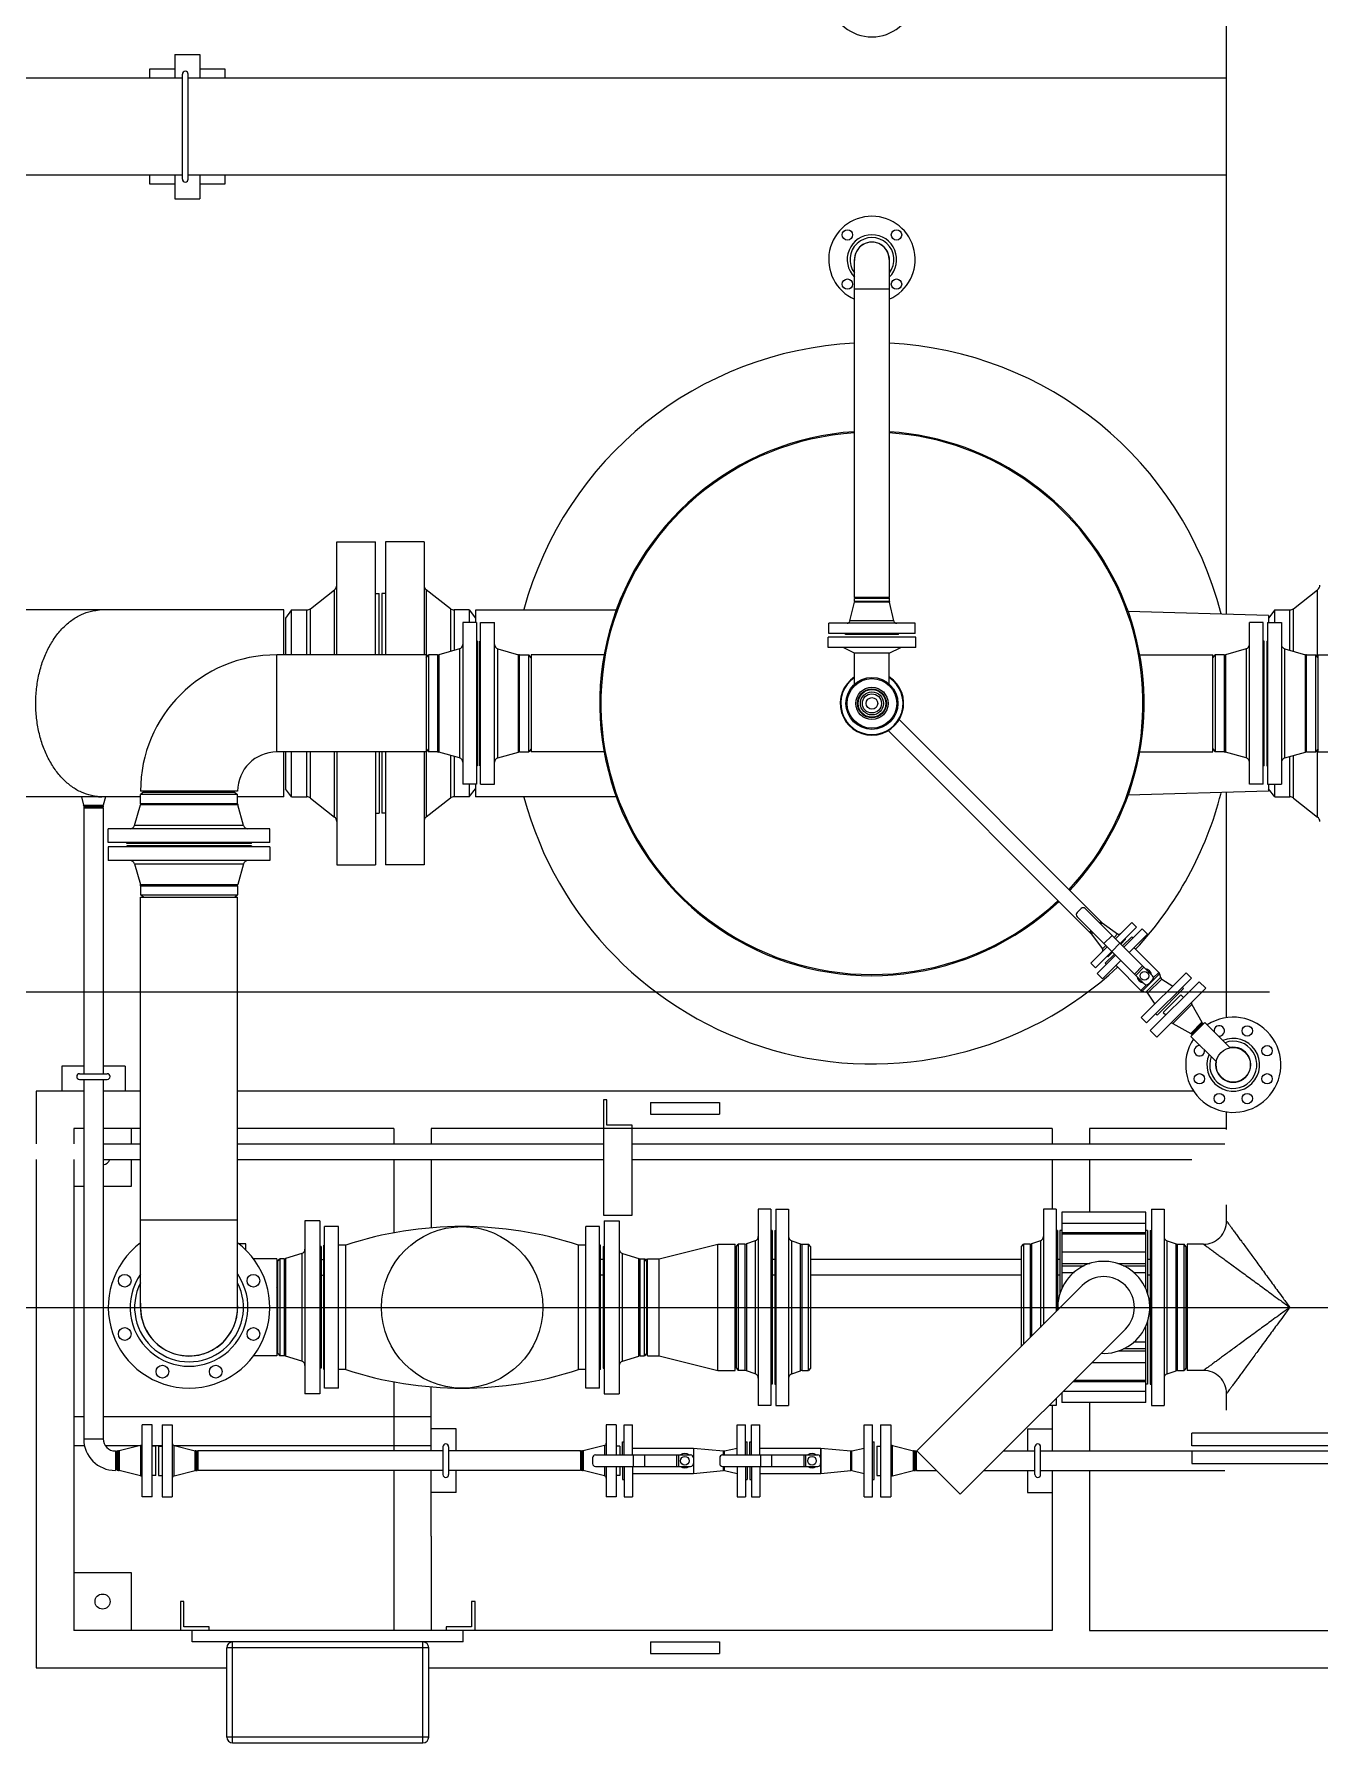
# Model space of a CAD drawing. Header units: millimetres. Extents: x 18255 to 228708, y -2217 to 146640.
# Drawn here: x 75260 to 77490, y 88906 to 91869 of the extents above; entities that cross this region are included whole.
import ezdxf

# ---------------------------------------------------------------- set-up
doc = ezdxf.new("R2010")
doc.units = ezdxf.units.MM
doc.layers.add('设备', color=8, linetype='Continuous')

msp = doc.modelspace()

# ---------------------------------------------------------------- linework, layer by layer
at = {"layer": '设备'}
for p, q in [((77327.9, 90862.8), (77327.9, 92045.8)), ((75504.4, 91833.2), (75504.4, 91792.4)), ((75504.4, 91833.2), (75547.4, 91833.2)), ((75547.4, 91833.2), (75547.4, 91792.4)), ((75460.9, 91792.4), (75460.9, 91808.2)), ((75460.9, 91808.2), (75504.4, 91808.2)), ((75517.4, 91617.2), (75517.4, 91799.2)), ((75527.4, 91617.2), (75527.4, 91799.2)), ((75547.4, 91808.2), (75590.9, 91808.2)), ((75590.9, 91808.2), (75590.9, 91792.4)), ((75517.4, 91792.4), (75071.9, 91792.4)), ((77327.9, 91792.4), (75527.4, 91792.4)), ((75517.4, 91624.1), (75071.9, 91624.1)), ((75460.9, 91608.2), (75460.9, 91624.1)), ((75504.4, 91624.1), (75504.4, 91583.2)), ((77327.9, 91624.1), (75527.4, 91624.1)), ((75547.4, 91624.1), (75547.4, 91583.2)), ((75590.9, 91624.1), (75590.9, 91608.2)), ((75504.4, 91608.2), (75460.9, 91608.2)), ((75590.9, 91608.2), (75547.4, 91608.2)), ((75504.4, 91583.2), (75547.4, 91583.2)), ((76682.8, 90891.8), (76682.8, 91477.8)), ((76743.1, 90891.8), (76743.1, 91477.8)), ((76682.8, 91426.8), (76743.1, 91426.8)), ((75785, 90792.5), (75785, 90988.3)), ((75785, 90988.3), (75852, 90988.3)), ((75852, 90792.5), (75852, 90988.3)), ((75869.3, 90988.3), (75869.3, 90792.5)), ((75936.3, 90988.3), (75869.3, 90988.3)), ((75936.3, 90988.3), (75936.3, 90792.5)), ((75739.2, 90872.4), (75781.2, 90905.3)), ((75781.2, 90792.5), (75781.2, 90905.3)), ((75852, 90898.8), (75858.4, 90898.8)), ((75858.4, 90792.5), (75858.4, 90898.8)), ((75862.9, 90898.8), (75862.9, 90792.5)), ((75869.3, 90898.8), (75862.9, 90898.8)), ((75982.1, 90872.4), (75940.1, 90905.3)), ((75940.1, 90905.3), (75940.1, 90787.6)), ((76674.8, 90851.2), (76682.6, 90883.8)), ((76682.8, 90884.9), (76682.6, 90883.8)), ((76743.2, 90883.8), (76682.6, 90883.8)), ((76743.1, 90891.8), (76682.8, 90891.8)), ((76684.9, 90891.8), (76682.8, 90890.2)), ((76682.8, 90884.9), (76682.8, 90890.2)), ((76743.1, 90890.2), (76682.8, 90890.2)), ((76743.1, 90884.9), (76682.8, 90884.9)), ((76740.9, 90891.8), (76743.1, 90890.2)), ((76743.1, 90884.9), (76743.1, 90890.2)), ((76743.1, 90884.9), (76743.2, 90883.8)), ((76751, 90851.2), (76743.2, 90883.8)), ((77443.7, 90872.4), (77485.7, 90905.3)), ((77485.7, 90788.3), (77485.7, 90905.3)), ((75693, 90870.3), (74788.9, 90870.3)), ((75693, 90792.5), (75693, 90870.3)), ((75706.8, 90870.3), (75696, 90856.3)), ((75696, 90856.3), (75696, 90792.5)), ((75706.8, 90792.5), (75706.8, 90870.3)), ((75706.8, 90870.3), (75733.1, 90870.3)), ((75733.1, 90792.5), (75733.1, 90870.3)), ((75739.2, 90792.5), (75739.2, 90872.4)), ((75982.1, 90872.4), (75982.1, 90798.4)), ((75988.3, 90870.3), (75988.3, 90800.1)), ((76014.6, 90870.3), (75988.3, 90870.3)), ((76014.6, 90870.3), (76025.3, 90856.3)), ((76014.6, 90870.3), (76014.6, 90848.3)), ((76025.3, 90870.2), (76025.3, 90848.3)), ((76269.5, 90870.2), (76025.3, 90870.2)), ((76751, 90851.2), (76674.8, 90851.2)), ((77400.5, 90860.7), (77157.2, 90867.6)), ((77411.3, 90870.3), (77400.5, 90856.3)), ((77400.5, 90860.7), (77400.5, 90848.3)), ((77411.3, 90848.3), (77411.3, 90870.3)), ((77411.3, 90870.3), (77437.6, 90870.3)), ((77437.6, 90800.3), (77437.6, 90870.3)), ((77443.7, 90798.5), (77443.7, 90872.4)), ((76003.4, 90848.3), (76003.4, 90568.3)), ((76027.3, 90848.3), (76003.4, 90848.3)), ((76027.3, 90848.3), (76027.3, 90568.3)), ((76034.5, 90568.3), (76034.5, 90848.3)), ((76034.5, 90848.3), (76058.4, 90848.3)), ((76058.4, 90568.3), (76058.4, 90848.3)), ((76636.9, 90805.3), (76636.9, 90823.3)), ((76788.9, 90823.3), (76636.9, 90823.3)), ((76637.9, 90829.4), (76637.9, 90847.3)), ((76787.9, 90847.3), (76637.9, 90847.3)), ((76787.9, 90829.4), (76637.9, 90829.4)), ((76666.9, 90827.8), (76666.9, 90829.4)), ((76758.9, 90827.8), (76666.9, 90827.8)), ((76758.9, 90827.8), (76758.9, 90829.4)), ((76787.9, 90829.4), (76787.9, 90847.3)), ((76788.9, 90805.3), (76788.9, 90823.3)), ((77367.4, 90568.3), (77367.4, 90848.3)), ((77391.3, 90848.3), (77367.4, 90848.3)), ((77391.3, 90568.3), (77391.3, 90848.3)), ((77399, 90848.3), (77399, 90568.3)), ((77399, 90848.3), (77422.9, 90848.3)), ((77422.9, 90848.3), (77422.9, 90568.3)), ((75680.9, 90624.2), (75680.9, 90792.5)), ((75939.9, 90792.5), (75680.9, 90792.5)), ((75939.9, 90792.5), (75939.9, 90624.2)), ((75939.9, 90787.3), (75943.9, 90792.5)), ((75943.9, 90792.5), (75943.9, 90624.2)), ((75959.8, 90792.5), (75943.9, 90792.5)), ((75959.8, 90792.5), (75962, 90792.8)), ((75959.8, 90792.5), (75959.8, 90624.2)), ((75997.6, 90802.7), (75962, 90792.8)), ((75962, 90792.8), (75962, 90623.9)), ((75997.6, 90802.7), (75997.6, 90614)), ((76028.9, 90816.3), (76027.3, 90816.3)), ((76028.9, 90816.3), (76028.9, 90600.3)), ((76032.9, 90600.3), (76032.9, 90816.3)), ((76032.9, 90816.3), (76034.5, 90816.3)), ((76064.3, 90802.7), (76099.9, 90792.8)), ((76064.3, 90614), (76064.3, 90802.7)), ((76102, 90792.5), (76099.9, 90792.8)), ((76099.9, 90623.9), (76099.9, 90792.8)), ((76102, 90624.2), (76102, 90792.5)), ((76102, 90792.5), (76118, 90792.5)), ((76121.9, 90787.3), (76118, 90792.5)), ((76118, 90624.2), (76118, 90792.5)), ((76121.9, 90792.5), (76121.9, 90624.2)), ((76249.4, 90792.5), (76121.9, 90792.5)), ((76788.9, 90805.3), (76636.9, 90805.3)), ((76682.9, 90795.3), (76662.9, 90805.3)), ((76682.9, 90741.9), (76682.9, 90795.3)), ((76742.9, 90795.3), (76682.9, 90795.3)), ((76742.9, 90795.3), (76762.9, 90805.3)), ((76742.9, 90741.9), (76742.9, 90795.3)), ((77176.4, 90792.5), (77303.9, 90792.5)), ((77303.9, 90624.2), (77303.9, 90792.5)), ((77303.9, 90787.3), (77307.9, 90792.5)), ((77307.9, 90792.5), (77307.9, 90624.2)), ((77323.8, 90792.5), (77307.9, 90792.5)), ((77323.8, 90792.5), (77326, 90792.8)), ((77323.8, 90792.5), (77323.8, 90624.2)), ((77361.6, 90802.7), (77326, 90792.8)), ((77326, 90792.8), (77326, 90623.9)), ((77361.6, 90802.7), (77361.6, 90614)), ((77392.9, 90816.3), (77391.3, 90816.3)), ((77392.9, 90600.3), (77392.9, 90816.3)), ((77397.4, 90816.3), (77397.4, 90600.3)), ((77397.4, 90816.3), (77399, 90816.3)), ((77428.8, 90802.7), (77464.4, 90792.8)), ((77428.8, 90614), (77428.8, 90802.7)), ((77464.4, 90623.9), (77464.4, 90792.8)), ((77466.5, 90792.5), (77464.4, 90792.8)), ((77466.5, 90624.2), (77466.5, 90792.5)), ((77466.5, 90792.5), (77482.5, 90792.5)), ((77486.4, 90787.3), (77482.5, 90792.5)), ((77482.5, 90624.2), (77482.5, 90792.5)), ((77486.4, 90624.2), (77486.4, 90792.5)), ((77486.4, 90792.5), (77945.4, 90792.5)), ((76760.1, 90680.2), (77109.9, 90330.4)), ((76741.1, 90661.1), (77090.9, 90311.3)), ((75939.9, 90624.2), (75680.9, 90624.2)), ((75693, 90546.4), (75693, 90624.2)), ((75696, 90624.2), (75696, 90560.4)), ((75706.8, 90546.4), (75706.8, 90624.2)), ((75733.1, 90546.4), (75733.1, 90624.2)), ((75739.2, 90544.3), (75739.2, 90624.2)), ((75781.2, 90511.3), (75781.2, 90624.2)), ((75785, 90624.2), (75785, 90428.3)), ((75852, 90624.2), (75852, 90428.3)), ((75858.4, 90624.2), (75858.4, 90517.8)), ((75862.9, 90624.2), (75862.9, 90517.8)), ((75869.3, 90624.2), (75869.3, 90428.3)), ((75936.3, 90624.2), (75936.3, 90428.3)), ((75939.9, 90629.3), (75943.9, 90624.2)), ((75940.1, 90629), (75940.1, 90624.5)), ((75940.1, 90624.5), (75940.1, 90624.2)), ((75940.1, 90624.2), (75940.1, 90511.3)), ((75959.8, 90624.2), (75943.9, 90624.2)), ((75959.8, 90624.2), (75962, 90623.9)), ((75997.6, 90614), (75962, 90623.9)), ((75982.1, 90618.3), (75982.1, 90544.3)), ((75988.3, 90616.6), (75988.3, 90546.4)), ((76064.3, 90614), (76099.9, 90623.9)), ((76102, 90624.2), (76099.9, 90623.9)), ((76102, 90624.2), (76118, 90624.2)), ((76121.9, 90629.3), (76118, 90624.2)), ((76249.4, 90624.2), (76121.9, 90624.2)), ((77176.4, 90624.2), (77303.9, 90624.2)), ((77303.9, 90629.3), (77307.9, 90624.2)), ((77323.8, 90624.2), (77307.9, 90624.2)), ((77323.8, 90624.2), (77326, 90623.9)), ((77361.6, 90614), (77326, 90623.9)), ((77428.8, 90614), (77464.4, 90623.9)), ((77437.6, 90546.4), (77437.6, 90616.4)), ((77443.7, 90544.3), (77443.7, 90618.1)), ((77466.5, 90624.2), (77464.4, 90623.9)), ((77466.5, 90624.2), (77482.5, 90624.2)), ((77486.4, 90629.3), (77482.5, 90624.2)), ((77485.7, 90511.3), (77485.7, 90628.4)), ((77486.4, 90624.2), (77945.4, 90624.2)), ((76028.9, 90600.3), (76027.3, 90600.3)), ((76032.9, 90600.3), (76034.5, 90600.3)), ((77392.9, 90600.3), (77391.3, 90600.3)), ((77397.4, 90600.3), (77399, 90600.3)), ((75613.1, 90556.3), (75444.8, 90556.3)), ((75449.9, 90554.3), (75444.8, 90550.4)), ((75449.9, 90554.3), (75607.9, 90554.3)), ((75607.9, 90554.3), (75613.1, 90550.4)), ((75706.8, 90546.4), (75696, 90560.4)), ((76027.3, 90568.3), (76003.4, 90568.3)), ((76014.6, 90568.3), (76014.6, 90546.4)), ((76014.6, 90546.4), (76025.3, 90560.4)), ((76025.3, 90568.3), (76025.3, 90546.4)), ((76034.5, 90568.3), (76058.4, 90568.3)), ((77400.5, 90555.9), (77157.2, 90549)), ((77327.9, 90163.5), (77327.9, 90553.9)), ((77391.3, 90568.3), (77367.4, 90568.3)), ((77399, 90568.3), (77422.9, 90568.3)), ((77400.5, 90568.3), (77400.5, 90555.9)), ((77411.3, 90546.4), (77400.5, 90560.4)), ((77411.3, 90546.4), (77411.3, 90568.3)), ((75444.8, 90546.4), (74403.6, 90546.4)), ((75342.4, 90546.4), (75346.1, 90531.7)), ((75346.3, 90530.7), (75346.1, 90531.7)), ((75346.1, 90531.7), (75380.1, 90531.7)), ((75346.3, 90530.7), (75346.3, 90528.6)), ((75346.3, 90530.7), (75380, 90530.7)), ((75348.3, 90527), (75346.3, 90528.6)), ((75346.3, 90528.6), (75380, 90528.6)), ((75346.3, 90527), (75346.3, 90066.3)), ((75346.3, 90527), (75380, 90527)), ((75378, 90527), (75380, 90528.6)), ((75380, 90530.7), (75380.1, 90531.7)), ((75380, 90530.7), (75380, 90528.6)), ((75380, 90527), (75380, 90066.3)), ((75383.8, 90546.4), (75380.1, 90531.7)), ((75434.5, 90496.7), (75444.5, 90532.3)), ((75444.8, 90534.4), (75444.5, 90532.3)), ((75613.4, 90532.3), (75444.5, 90532.3)), ((75444.8, 90534.4), (75444.8, 90550.4)), ((75613.1, 90550.4), (75444.8, 90550.4)), ((75613.1, 90534.4), (75444.8, 90534.4)), ((75613.1, 90534.4), (75613.1, 90550.4)), ((75693, 90546.4), (75613.1, 90546.4)), ((75613.1, 90534.4), (75613.4, 90532.3)), ((75623.3, 90496.7), (75613.4, 90532.3)), ((75706.8, 90546.4), (75733.1, 90546.4)), ((75739.2, 90544.3), (75781.2, 90511.3)), ((75982.1, 90544.3), (75940.1, 90511.3)), ((76014.6, 90546.4), (75988.3, 90546.4)), ((76269.5, 90546.4), (76025.3, 90546.4)), ((77411.3, 90546.4), (77437.6, 90546.4)), ((77443.7, 90544.3), (77485.7, 90511.3)), ((75623.3, 90496.7), (75434.5, 90496.7)), ((75852, 90517.8), (75858.4, 90517.8)), ((75869.3, 90517.8), (75862.9, 90517.8)), ((75668.9, 90490.8), (75388.9, 90490.8)), ((75388.9, 90466.9), (75388.9, 90490.8)), ((75668.9, 90466.9), (75388.9, 90466.9)), ((75420.9, 90465.3), (75420.9, 90466.9)), ((75636.9, 90465.3), (75420.9, 90465.3)), ((75636.9, 90465.3), (75636.9, 90466.9)), ((75668.9, 90466.9), (75668.9, 90490.8)), ((75668.9, 90459.7), (75388.9, 90459.7)), ((75388.9, 90459.7), (75388.9, 90435.8)), ((75668.9, 90435.8), (75388.9, 90435.8)), ((75636.9, 90461.3), (75420.9, 90461.3)), ((75420.9, 90461.3), (75420.9, 90459.7)), ((75636.9, 90461.3), (75636.9, 90459.7)), ((75668.9, 90459.7), (75668.9, 90435.8)), ((75434.5, 90430), (75444.5, 90394.4)), ((75434.5, 90430), (75623.3, 90430)), ((75623.3, 90430), (75613.4, 90394.4)), ((75785, 90428.3), (75852, 90428.3)), ((75936.3, 90428.3), (75869.3, 90428.3)), ((75444.8, 90392.2), (75444.5, 90394.4)), ((75444.5, 90394.4), (75613.4, 90394.4)), ((75444.8, 90392.2), (75613.1, 90392.2)), ((75444.8, 90392.2), (75444.8, 90376.3)), ((75449.9, 90372.3), (75444.8, 90376.3)), ((75444.8, 90376.3), (75613.1, 90376.3)), ((75607.9, 90372.3), (75613.1, 90376.3)), ((75613.1, 90392.2), (75613.4, 90394.4)), ((75613.1, 90392.2), (75613.1, 90376.3)), ((75444.8, 90372.3), (75613.1, 90372.3)), ((75444.8, 89661.3), (75444.8, 90372.3)), ((75613.1, 89661.3), (75613.1, 90372.3)), ((77075.7, 90352.7), (77068.6, 90345.6)), ((77082.7, 90352.7), (77199.4, 90236)), ((77068.6, 90338.5), (77185.3, 90221.8)), ((77107.5, 90327.9), (77109.9, 90330.4)), ((77108, 90327.4), (77110.4, 90329.8)), ((77110.4, 90329.8), (77109.2, 90329.7)), ((77109.4, 90326), (77111.8, 90328.4)), ((77109.8, 90325.6), (77112.3, 90328)), ((77110.4, 90329.8), (77111.8, 90328.4)), ((77112.3, 90328), (77111.8, 90328.4)), ((77112.3, 90328), (77138.6, 90308.7)), ((77163.3, 90328.6), (77135.1, 90300.3)), ((77171.4, 90320.6), (77143.1, 90292.3)), ((77149.5, 90285.8), (77181.4, 90317.7)), ((77163.3, 90328.6), (77171.4, 90320.6)), ((77181.4, 90317.7), (77190.6, 90308.5)), ((77090.9, 90311.3), (77093.3, 90313.8)), ((77091.4, 90310.8), (77093.8, 90313.3)), ((77091.4, 90310.8), (77091.6, 90312)), ((77091.4, 90310.8), (77092.8, 90309.4)), ((77092.8, 90309.4), (77095.2, 90311.9)), ((77093.2, 90309), (77092.8, 90309.4)), ((77093.2, 90309), (77095.7, 90311.4)), ((77093.2, 90309), (77112.5, 90282.6)), ((77112.5, 90282.6), (77118.5, 90288.6)), ((77129.2, 90306.2), (77115.1, 90292)), ((77142.8, 90292.5), (77128.7, 90278.4)), ((77132.7, 90302.7), (77138.6, 90308.7)), ((77152.4, 90299.3), (77144.2, 90291.1)), ((77147.4, 90288), (77163.3, 90303.9)), ((77151.2, 90300.4), (77152.4, 90299.3)), ((77158.7, 90276.6), (77190.6, 90308.5)), ((77163.3, 90303.9), (77165.5, 90301.7)), ((77120.9, 90286.2), (77092.6, 90257.9)), ((77092.6, 90257.9), (77100.7, 90249.8)), ((77129, 90278.1), (77100.7, 90249.8)), ((77135.4, 90271.7), (77103.6, 90239.9)), ((77144.6, 90262.5), (77112.8, 90230.7)), ((77133.3, 90273.8), (77117.4, 90257.9)), ((77117.4, 90257.9), (77119.5, 90255.8)), ((77120.8, 90270), (77122, 90268.9)), ((77130.1, 90277), (77122, 90268.9)), ((77167.2, 90285.1), (77210.5, 90241.9)), ((77103.6, 90239.9), (77112.8, 90230.7)), ((77136.1, 90254), (77179.3, 90210.8)), ((77182.3, 90253.1), (77168.1, 90239)), ((77184.6, 90250.8), (77170.4, 90236.7)), ((77180, 90163.5), (77257.7, 90241.3)), ((77211.8, 90239.6), (77181.6, 90209.5)), ((77188, 90207.8), (77213.4, 90233.3)), ((77189.1, 90154.3), (77266.9, 90232.1)), ((77190.9, 90205.7), (77215.5, 90230.3)), ((77199.4, 90228.9), (77192.3, 90221.8)), ((77210.5, 90241.9), (77200.8, 90232.3)), ((77211.8, 90239.6), (77213.4, 90233.3)), ((77215.5, 90230.3), (77234.4, 90218)), ((77257.7, 90241.3), (77266.9, 90232.1)), ((73668.8, 90208.3), (77402.4, 90208.3)), ((77189, 90220.4), (77179.3, 90210.8)), ((77181.6, 90209.5), (77188, 90207.8)), ((77190.9, 90205.7), (77203.3, 90186.8)), ((77195.4, 90141), (77280.3, 90225.8)), ((77206.8, 90129.6), (77291.6, 90214.5)), ((77207.2, 90168.1), (77253.1, 90214.1)), ((77218.1, 90172.7), (77248.5, 90203.1)), ((77248.5, 90203.1), (77253.1, 90198.6)), ((77251, 90216.2), (77253.1, 90214.1)), ((77280.3, 90225.8), (77291.6, 90214.5)), ((77205.1, 90170.2), (77207.2, 90168.1)), ((77218.1, 90172.7), (77222.7, 90168.2)), ((77234.9, 90153.6), (77267.6, 90186.4)), ((77267.6, 90186.4), (77285, 90155.5)), ((77180, 90163.5), (77189.1, 90154.3)), ((77195.4, 90141), (77206.8, 90129.6)), ((77234.9, 90153.6), (77265.8, 90136.2)), ((77265.8, 90136.2), (77285, 90155.5)), ((77266.1, 90131.1), (77290.2, 90155.1)), ((77266.6, 90135.6), (77285.7, 90154.6)), ((77267.6, 90134.6), (77286.6, 90153.7)), ((77285.7, 90154.6), (77285, 90155.5)), ((77285.7, 90154.6), (77286.6, 90153.7)), ((77286.3, 90151.2), (77286.6, 90153.7)), ((77290.2, 90155.1), (77333.9, 90111.3)), ((77266.6, 90135.6), (77265.8, 90136.2)), ((77266.1, 90131.1), (77309.9, 90087.3)), ((77266.6, 90135.6), (77267.6, 90134.6)), ((77270.1, 90135), (77267.6, 90134.6)), ((75346.3, 90079.3), (75308.1, 90079.3)), ((75308.1, 90079.3), (75308.1, 90036.3)), ((75339.1, 90066.3), (75387.1, 90066.3)), ((75339.1, 90056.3), (75387.1, 90056.3)), ((75346.3, 90056.3), (75346.3, 89433.4)), ((75418.1, 90079.3), (75380, 90079.3)), ((75380, 90056.3), (75380, 89433.4)), ((75418.1, 90079.3), (75418.1, 90036.3)), ((75346.3, 90036.3), (75263.9, 90036.3)), ((75263.9, 90036.3), (75263.9, 89944.8)), ((75444.8, 90036.3), (75380, 90036.3)), ((77270.6, 90036.3), (75613.1, 90036.3)), ((76253.4, 90021.3), (76247.4, 90021.3)), ((76247.4, 90021.3), (76247.4, 89821.3)), ((76253.4, 89977.3), (76253.4, 90021.3)), ((76328.9, 90016.3), (76448.9, 90016.3)), ((76328.9, 90016.3), (76328.9, 89996.3)), ((76328.9, 89996.3), (76448.9, 89996.3)), ((76448.9, 90016.3), (76448.9, 89996.3)), ((77327.9, 89969.8), (77327.9, 90000.2)), ((75346.3, 89971.3), (75328.9, 89971.3)), ((75328.9, 89971.3), (75328.9, 89944.8)), ((75444.8, 89971.3), (75380, 89971.3)), ((75428.9, 89944.8), (75428.9, 89971.3)), ((75883.9, 89971.3), (75613.1, 89971.3)), ((75883.9, 89971.3), (75883.9, 89944.8)), ((77025.4, 89971.3), (75948.9, 89971.3)), ((75948.9, 89971.3), (75948.9, 89944.8)), ((76297.4, 89977.3), (76253.4, 89977.3)), ((76297.4, 89821.3), (76297.4, 89977.3)), ((77025.4, 89971.3), (77025.4, 89944.8)), ((77090.4, 89971.3), (77090.4, 89944.8)), ((77327.9, 89971.3), (77090.4, 89971.3)), ((75380, 89944.8), (75444.8, 89944.8)), ((75613.1, 89944.8), (76247.4, 89944.8)), ((76297.4, 89944.8), (77324.8, 89944.8)), ((75263.9, 89917.8), (75263.9, 89036.3)), ((75328.9, 89917.8), (75328.9, 89101.3)), ((75380, 89917.8), (75444.8, 89917.8)), ((75428.9, 89871.3), (75428.9, 89917.8)), ((75613.1, 89917.8), (76247.4, 89917.8)), ((75883.9, 89917.8), (75883.9, 89884.8)), ((75948.9, 89917.8), (75948.9, 89884.8)), ((76297.4, 89917.8), (77267.4, 89917.8)), ((77025.4, 89917.8), (77025.4, 89831.3)), ((77090.4, 89917.8), (77090.4, 89826.3)), ((75883.9, 89884.8), (75883.9, 89789.8)), ((75948.9, 89884.8), (75948.9, 89798.5)), ((75328.9, 89871.3), (75346.3, 89871.3)), ((75380, 89871.3), (75428.9, 89871.3)), ((75444.8, 89813.3), (75613.1, 89813.3)), ((76247.4, 89821.3), (76297.4, 89821.3)), ((76537.9, 89831.3), (76515.9, 89831.3)), ((76515.9, 89831.3), (76515.9, 89491.3)), ((76537.9, 89831.3), (76537.9, 89491.3)), ((76546.4, 89831.3), (76568.4, 89831.3)), ((76546.4, 89831.3), (76546.4, 89491.3)), ((76568.4, 89831.3), (76568.4, 89491.3)), ((77010.4, 89831.3), (77010.4, 89632.1)), ((77032.4, 89831.3), (77010.4, 89831.3)), ((77032.4, 89831.3), (77032.4, 89654.1)), ((77041.9, 89826.3), (77041.9, 89721.8)), ((77187.9, 89826.3), (77041.9, 89826.3)), ((77187.9, 89721.8), (77187.9, 89826.3)), ((77197.4, 89831.3), (77197.4, 89491.3)), ((77197.4, 89831.3), (77219.4, 89831.3)), ((77219.4, 89831.3), (77219.4, 89491.3)), ((77327.9, 89810.9), (77327.9, 89839.3)), ((75755.9, 89811.3), (75729.9, 89811.3)), ((75729.9, 89811.3), (75729.9, 89511.3)), ((75755.9, 89811.3), (75755.9, 89511.3)), ((75787.9, 89801.3), (75764, 89801.3)), ((75764, 89521.3), (75764, 89801.3)), ((75787.9, 89521.3), (75787.9, 89801.3)), ((76240.8, 89801.3), (76216.9, 89801.3)), ((76216.9, 89521.3), (76216.9, 89801.3)), ((76240.8, 89521.3), (76240.8, 89801.3)), ((76248.9, 89811.3), (76274.9, 89811.3)), ((76248.9, 89811.3), (76248.9, 89511.3)), ((76274.9, 89811.3), (76274.9, 89511.3)), ((76539.9, 89794.3), (76537.9, 89794.3)), ((76539.9, 89794.3), (76539.9, 89528.3)), ((76544.4, 89794.3), (76546.4, 89794.3)), ((76544.4, 89794.3), (76544.4, 89528.3)), ((77034.4, 89794.3), (77032.4, 89794.3)), ((77034.4, 89794.3), (77034.4, 89656.1)), ((77038.9, 89794.3), (77038.9, 89684.4)), ((77041.9, 89794.3), (77038.9, 89794.3)), ((77187.9, 89806.8), (77041.9, 89806.8)), ((77187.9, 89790.2), (77041.9, 89790.2)), ((77187.9, 89788.1), (77041.9, 89788.1)), ((77190.9, 89794.3), (77187.9, 89794.3)), ((77190.9, 89794.3), (77190.9, 89684.4)), ((77195.4, 89794.3), (77195.4, 89528.3)), ((77195.4, 89794.3), (77197.4, 89794.3)), ((75627.4, 89771.3), (75615.3, 89771.3)), ((75627.4, 89760.8), (75627.4, 89771.3)), ((75724.3, 89754.6), (75696.1, 89745.8)), ((75724.3, 89754.6), (75724.3, 89568.1)), ((75757.9, 89766.8), (75755.9, 89766.8)), ((75757.9, 89766.8), (75757.9, 89555.8)), ((75764, 89769.3), (75762.4, 89769.3)), ((75762.4, 89553.3), (75762.4, 89769.3)), ((75800.7, 89769.3), (75787.9, 89769.3)), ((75800.7, 89553.3), (75800.7, 89769.3)), ((76216.9, 89769.3), (76204.2, 89769.3)), ((76204.2, 89553.3), (76204.2, 89769.3)), ((76242.4, 89769.3), (76240.8, 89769.3)), ((76242.4, 89553.3), (76242.4, 89769.3)), ((76246.9, 89766.8), (76248.9, 89766.8)), ((76246.9, 89766.8), (76246.9, 89555.8)), ((76280.5, 89754.6), (76308.8, 89745.8)), ((76280.5, 89568.1), (76280.5, 89754.6)), ((76343.9, 89745.5), (76445.9, 89770.9)), ((76445.9, 89770.9), (76475.9, 89770.9)), ((76445.9, 89551.8), (76445.9, 89770.9)), ((76475.9, 89551.8), (76475.9, 89770.9)), ((76477.9, 89766.6), (76481.2, 89770.9)), ((76477.9, 89556.1), (76477.9, 89766.6)), ((76492.6, 89770.9), (76481.2, 89770.9)), ((76481.2, 89770.9), (76481.2, 89551.8)), ((76492.6, 89770.9), (76492.6, 89551.8)), ((76510.5, 89776.5), (76495.2, 89771.3)), ((76495.2, 89771.3), (76495.2, 89551.4)), ((76510.5, 89776.5), (76510.5, 89546.2)), ((76573.8, 89776.5), (76589.2, 89771.3)), ((76573.8, 89546.2), (76573.8, 89776.5)), ((76589.2, 89551.4), (76589.2, 89771.3)), ((76591.7, 89770.9), (76603.1, 89770.9)), ((76591.7, 89551.8), (76591.7, 89770.9)), ((76606.4, 89766.6), (76603.1, 89770.9)), ((76603.1, 89551.8), (76603.1, 89770.9)), ((76606.4, 89766.6), (76606.4, 89556.1)), ((76972.4, 89766.6), (76975.7, 89770.9)), ((76972.4, 89594.1), (76972.4, 89766.6)), ((76975.7, 89770.9), (76975.7, 89597.4)), ((76987.1, 89770.9), (76975.7, 89770.9)), ((76987.1, 89770.9), (76987.1, 89608.8)), ((77005, 89776.5), (76989.7, 89771.3)), ((76989.7, 89771.3), (76989.7, 89611.3)), ((77005, 89776.5), (77005, 89626.6)), ((77187.9, 89757.1), (77041.9, 89757.1)), ((77224.8, 89776.5), (77240.2, 89771.3)), ((77224.8, 89546.2), (77224.8, 89776.5)), ((77240.2, 89551.4), (77240.2, 89771.3)), ((77242.7, 89551.8), (77242.7, 89770.9)), ((77242.7, 89770.9), (77254.1, 89770.9)), ((77257.4, 89766.6), (77254.1, 89770.9)), ((77254.1, 89551.8), (77254.1, 89770.9)), ((77257.4, 89766.6), (77257.4, 89556.1)), ((77259.4, 89770.9), (77259.4, 89551.8)), ((77287.9, 89770.9), (77259.4, 89770.9)), ((75680.9, 89745.5), (75640.6, 89745.5)), ((75680.9, 89745.5), (75680.9, 89577.2)), ((75682.9, 89741.2), (75686.2, 89745.5)), ((75682.9, 89581.5), (75682.9, 89741.2)), ((75693.7, 89745.5), (75686.2, 89745.5)), ((75686.2, 89745.5), (75686.2, 89577.2)), ((75693.7, 89745.5), (75693.7, 89577.2)), ((75696.1, 89745.8), (75696.1, 89576.8)), ((76242.4, 89744.8), (76246.9, 89744.8)), ((76308.8, 89576.8), (76308.8, 89745.8)), ((76311.1, 89745.5), (76318.6, 89745.5)), ((76311.1, 89577.2), (76311.1, 89745.5)), ((76321.9, 89741.2), (76318.6, 89745.5)), ((76318.6, 89577.2), (76318.6, 89745.5)), ((76319.1, 89744.8), (76323.9, 89744.8)), ((76321.9, 89741.2), (76321.9, 89581.5)), ((76323.9, 89745.5), (76343.9, 89745.5)), ((76323.9, 89577.2), (76323.9, 89745.5)), ((76343.9, 89577.2), (76343.9, 89745.5)), ((76475.9, 89744.8), (76477.9, 89744.8)), ((76539.9, 89744.8), (76544.4, 89744.8)), ((76606.4, 89744.8), (76972.4, 89744.8)), ((77034.4, 89744.8), (77038.9, 89744.8)), ((77090.8, 89737), (77041.9, 89737)), ((77041.9, 89733.2), (77080.8, 89733.2)), ((77187.9, 89737), (77139, 89737)), ((77149, 89733.2), (77187.9, 89733.2)), ((77190.9, 89744.8), (77195.4, 89744.8)), ((77257.4, 89744.8), (77259.4, 89744.8)), ((76242.4, 89717.8), (76246.9, 89717.8)), ((76321.9, 89717.8), (76323.9, 89717.8)), ((76475.9, 89717.8), (76477.9, 89717.8)), ((76539.9, 89717.8), (76544.4, 89717.8)), ((76606.4, 89717.8), (76972.4, 89717.8)), ((77077.3, 89699), (76790.9, 89412.6)), ((77034.4, 89717.8), (77038.9, 89717.8)), ((77041.9, 89721.8), (77041.9, 89693.6)), ((77041.9, 89721.8), (77063.4, 89721.8)), ((77166.4, 89721.8), (77187.9, 89721.8)), ((77187.9, 89693.6), (77187.9, 89721.8)), ((77190.9, 89717.8), (77195.4, 89717.8)), ((77257.4, 89717.8), (77259.4, 89717.8)), ((75211.3, 89661.3), (78468.6, 89661.3)), ((77190.9, 89638), (77190.9, 89528.3)), ((75682.9, 89631.3), (75680.9, 89631.3)), ((76866.1, 89337.3), (77152.5, 89623.7)), ((77187.9, 89600.9), (77187.9, 89629.1)), ((75680.9, 89577.2), (75640.6, 89577.2)), ((75682.9, 89581.5), (75686.2, 89577.2)), ((75693.7, 89577.2), (75686.2, 89577.2)), ((75724.3, 89568.1), (75696.1, 89576.8)), ((76280.5, 89568.1), (76308.8, 89576.8)), ((76311.1, 89577.2), (76318.6, 89577.2)), ((76321.9, 89581.5), (76318.6, 89577.2)), ((76323.9, 89577.2), (76343.9, 89577.2)), ((76343.9, 89577.2), (76445.9, 89551.8)), ((77140, 89585.7), (77187.9, 89585.7)), ((77187.9, 89589.5), (77149.2, 89589.5)), ((77187.9, 89600.9), (77166.6, 89600.9)), ((77187.9, 89496.4), (77187.9, 89600.9)), ((75757.9, 89555.8), (75755.9, 89555.8)), ((75764, 89553.3), (75762.4, 89553.3)), ((75800.7, 89553.3), (75787.9, 89553.3)), ((76216.9, 89553.3), (76204.2, 89553.3)), ((76242.4, 89553.3), (76240.8, 89553.3)), ((76246.9, 89555.8), (76248.9, 89555.8)), ((76445.9, 89551.8), (76475.9, 89551.8)), ((76477.9, 89556.1), (76481.2, 89551.8)), ((76492.6, 89551.8), (76481.2, 89551.8)), ((76510.5, 89546.2), (76495.2, 89551.4)), ((76573.8, 89546.2), (76589.2, 89551.4)), ((76591.7, 89551.8), (76603.1, 89551.8)), ((76606.4, 89556.1), (76603.1, 89551.8)), ((77094.4, 89565.6), (77187.9, 89565.6)), ((77224.8, 89546.2), (77240.2, 89551.4)), ((77242.7, 89551.8), (77254.1, 89551.8)), ((77257.4, 89556.1), (77254.1, 89551.8)), ((77287.9, 89551.8), (77259.4, 89551.8)), ((75787.9, 89521.3), (75764, 89521.3)), ((75883.9, 89532.9), (75883.9, 89412.3)), ((75948.9, 89412.3), (75948.9, 89524.2)), ((76240.8, 89521.3), (76216.9, 89521.3)), ((76539.9, 89528.3), (76537.9, 89528.3)), ((76544.4, 89528.3), (76546.4, 89528.3)), ((77061.3, 89532.5), (77187.9, 89532.5)), ((77187.9, 89534.5), (77063.3, 89534.5)), ((77190.9, 89528.3), (77187.9, 89528.3)), ((77195.4, 89528.3), (77197.4, 89528.3)), ((75755.9, 89511.3), (75729.9, 89511.3)), ((76248.9, 89511.3), (76274.9, 89511.3)), ((76537.9, 89491.3), (76515.9, 89491.3)), ((76546.4, 89491.3), (76568.4, 89491.3)), ((77032.4, 89491.3), (77020.1, 89491.3)), ((77025.4, 89491.3), (77025.4, 89412.3)), ((77032.4, 89503.6), (77032.4, 89491.3)), ((77041.9, 89513.1), (77041.9, 89496.4)), ((77187.9, 89496.4), (77041.9, 89496.4)), ((77044.7, 89515.9), (77187.9, 89515.9)), ((77090.4, 89496.4), (77090.4, 89412.3)), ((77197.4, 89491.3), (77219.4, 89491.3)), ((77327.9, 89483.3), (77327.9, 89511.8)), ((75346.3, 89471.3), (75328.9, 89471.3)), ((75600.4, 89471.3), (75380, 89471.3)), ((75465.1, 89457.9), (75447.6, 89457.9)), ((75447.6, 89332.9), (75447.6, 89457.9)), ((75465.1, 89332.9), (75465.1, 89457.9)), ((75482.4, 89457.9), (75499.9, 89457.9)), ((75482.4, 89457.9), (75482.4, 89332.9)), ((75499.9, 89457.9), (75499.9, 89332.9)), ((75948.9, 89471.3), (75600.4, 89471.3)), ((76269.6, 89457.9), (76252.1, 89457.9)), ((76252.1, 89457.9), (76252.1, 89405.4)), ((76269.6, 89457.9), (76269.6, 89405.4)), ((76283.5, 89457.9), (76298, 89457.9)), ((76283.5, 89405.4), (76283.5, 89457.9)), ((76298, 89405.4), (76298, 89457.9)), ((76479, 89457.9), (76493.5, 89457.9)), ((76479, 89405.4), (76479, 89457.9)), ((76493.5, 89405.4), (76493.5, 89457.9)), ((76504, 89457.9), (76518.5, 89457.9)), ((76504, 89405.4), (76504, 89457.9)), ((76518.5, 89405.4), (76518.5, 89457.9)), ((76699.5, 89457.9), (76714, 89457.9)), ((76699.5, 89332.9), (76699.5, 89457.9)), ((76714, 89332.9), (76714, 89457.9)), ((76727.9, 89457.9), (76745.4, 89457.9)), ((76727.9, 89457.9), (76727.9, 89332.9)), ((76745.4, 89457.9), (76745.4, 89332.9)), ((75346.3, 89433.4), (75380, 89433.4)), ((75991.9, 89450.4), (75948.9, 89450.4)), ((75991.9, 89412.3), (75991.9, 89450.4)), ((76982.4, 89450.4), (76982.4, 89412.3)), ((76982.4, 89450.4), (77025.4, 89450.4)), ((77267.4, 89421.3), (77267.4, 89443.3)), ((77607.4, 89443.3), (77267.4, 89443.3)), ((75347.6, 89421.3), (75328.9, 89421.3)), ((75443.2, 89421.3), (75383.8, 89421.3)), ((75401.1, 89412.3), (75401.1, 89378.6)), ((75403.1, 89410.3), (75404.6, 89412.3)), ((75403.1, 89380.6), (75403.1, 89410.3)), ((75406.8, 89412.3), (75404.6, 89412.3)), ((75404.6, 89412.3), (75404.6, 89378.6)), ((75406.8, 89412.3), (75407.8, 89412.4)), ((75406.8, 89412.3), (75406.8, 89378.6)), ((75444.6, 89421.7), (75407.8, 89412.4)), ((75407.8, 89412.4), (75407.8, 89378.5)), ((75444.6, 89421.7), (75444.6, 89369.2)), ((75482.4, 89421.3), (75465.1, 89421.3)), ((75471.5, 89420.9), (75465.1, 89420.9)), ((75471.5, 89369.9), (75471.5, 89420.9)), ((75476, 89420.9), (75482.4, 89420.9)), ((75476, 89420.9), (75476, 89369.9)), ((75502.9, 89421.7), (75539.7, 89412.4)), ((75502.9, 89369.2), (75502.9, 89421.7)), ((75600.4, 89421.3), (75504.3, 89421.3)), ((75540.7, 89412.3), (75539.7, 89412.4)), ((75539.7, 89378.5), (75539.7, 89412.4)), ((75540.7, 89412.3), (75542.9, 89412.3)), ((75540.7, 89378.6), (75540.7, 89412.3)), ((75544.4, 89410.3), (75542.9, 89412.3)), ((75542.9, 89378.6), (75542.9, 89412.3)), ((75968.9, 89412.3), (75544.4, 89412.3)), ((75544.4, 89412.3), (75544.4, 89378.6)), ((75948.9, 89421.3), (75600.4, 89421.3)), ((75968.9, 89419.4), (75968.9, 89371.4)), ((75978.9, 89419.4), (75978.9, 89371.4)), ((76207.6, 89412.3), (75978.9, 89412.3)), ((76207.6, 89412.3), (76207.6, 89378.6)), ((76207.6, 89410.3), (76209.1, 89412.3)), ((76211.3, 89412.3), (76209.1, 89412.3)), ((76209.1, 89412.3), (76209.1, 89378.6)), ((76211.3, 89412.3), (76212.3, 89412.4)), ((76211.3, 89412.3), (76211.3, 89378.6)), ((76249.1, 89421.7), (76212.3, 89412.4)), ((76212.3, 89412.4), (76212.3, 89378.5)), ((76228.5, 89400.4), (76228.5, 89390.4)), ((76233.5, 89405.4), (76398.5, 89405.4)), ((76249.1, 89421.7), (76249.1, 89405.4)), ((76276, 89420.9), (76269.6, 89420.9)), ((76276, 89420.9), (76276, 89405.4)), ((76280.5, 89427.9), (76283.5, 89427.9)), ((76280.5, 89405.4), (76280.5, 89427.9)), ((76298, 89417.4), (76403.3, 89417.4)), ((76299.2, 89405.4), (76299.2, 89385.4)), ((76318.5, 89405.4), (76318.5, 89385.4)), ((76374.3, 89405.4), (76374.3, 89385.4)), ((76377.5, 89405.4), (76377.5, 89385.4)), ((76403.3, 89417.4), (76403.7, 89417.4)), ((76403.3, 89417.4), (76403.3, 89401.9)), ((76403.5, 89400.4), (76403.5, 89390.4)), ((76403.7, 89417.4), (76455.7, 89412.5)), ((76403.7, 89417.4), (76403.7, 89400.4)), ((76403.7, 89400.4), (76403.7, 89373.5)), ((76449, 89400.4), (76449, 89390.4)), ((76454, 89405.4), (76619, 89405.4)), ((76455.7, 89405.4), (76455.7, 89412.5)), ((76457.3, 89412.6), (76479, 89417.4)), ((76457.3, 89405.4), (76457.3, 89412.6)), ((76493.5, 89427.9), (76496.5, 89427.9)), ((76496.5, 89405.4), (76496.5, 89427.9)), ((76501, 89427.9), (76504, 89427.9)), ((76501, 89405.4), (76501, 89427.9)), ((76518.5, 89417.4), (76623.8, 89417.4)), ((76519.7, 89405.4), (76519.7, 89385.4)), ((76539, 89405.4), (76539, 89385.4)), ((76594.8, 89405.4), (76594.8, 89385.4)), ((76598, 89405.4), (76598, 89385.4)), ((76623.8, 89417.4), (76624.2, 89417.4)), ((76623.8, 89417.4), (76623.8, 89401.9)), ((76624, 89400.4), (76624, 89390.4)), ((76624.2, 89417.4), (76676.2, 89412.5)), ((76624.2, 89417.4), (76624.2, 89400.4)), ((76624.2, 89400.4), (76624.2, 89373.5)), ((76676.2, 89378.4), (76676.2, 89412.5)), ((76677.8, 89412.6), (76699.5, 89417.4)), ((76677.8, 89378.3), (76677.8, 89412.6)), ((76714, 89427.9), (76717, 89427.9)), ((76717, 89362.9), (76717, 89427.9)), ((76721.5, 89420.9), (76727.9, 89420.9)), ((76721.5, 89420.9), (76721.5, 89369.9)), ((76748.4, 89421.7), (76785.2, 89412.4)), ((76748.4, 89369.2), (76748.4, 89421.7)), ((76786.2, 89412.3), (76785.2, 89412.4)), ((76785.2, 89378.5), (76785.2, 89412.4)), ((76786.2, 89412.3), (76788.4, 89412.3)), ((76786.2, 89378.6), (76786.2, 89412.3)), ((76789.9, 89410.3), (76788.4, 89412.3)), ((76788.4, 89378.6), (76788.4, 89412.3)), ((76789.9, 89412.3), (76791.2, 89412.3)), ((76789.9, 89378.6), (76789.9, 89412.3)), ((76790.9, 89412.6), (76866.1, 89337.3)), ((76941.1, 89412.3), (76995.4, 89412.3)), ((76995.4, 89371.4), (76995.4, 89419.4)), ((77005.4, 89371.4), (77005.4, 89419.4)), ((77005.4, 89412.3), (77267.4, 89412.3)), ((77607.4, 89421.3), (77267.4, 89421.3)), ((77267.4, 89412.8), (77267.4, 89390.8)), ((77267.4, 89412.8), (77607.4, 89412.8)), ((75403.1, 89380.6), (75404.6, 89378.6)), ((75406.8, 89378.6), (75404.6, 89378.6)), ((75406.8, 89378.6), (75407.8, 89378.5)), ((75444.6, 89369.2), (75407.8, 89378.5)), ((75471.5, 89369.9), (75465.1, 89369.9)), ((75476, 89369.9), (75482.4, 89369.9)), ((75502.9, 89369.2), (75539.7, 89378.5)), ((75540.7, 89378.6), (75539.7, 89378.5)), ((75540.7, 89378.6), (75542.9, 89378.6)), ((75544.4, 89380.6), (75542.9, 89378.6)), ((75968.9, 89378.6), (75544.4, 89378.6)), ((75883.9, 89378.6), (75883.9, 89264.8)), ((75948.9, 89264.8), (75948.9, 89378.6)), ((76207.6, 89378.6), (75978.9, 89378.6)), ((75991.9, 89340.4), (75991.9, 89378.6)), ((76207.6, 89380.6), (76209.1, 89378.6)), ((76211.3, 89378.6), (76209.1, 89378.6)), ((76211.3, 89378.6), (76212.3, 89378.5)), ((76249.1, 89369.2), (76212.3, 89378.5)), ((76233.5, 89385.4), (76398.5, 89385.4)), ((76249.1, 89385.4), (76249.1, 89369.2)), ((76252.1, 89385.4), (76252.1, 89332.9)), ((76269.6, 89385.4), (76269.6, 89332.9)), ((76276, 89369.9), (76269.6, 89369.9)), ((76276, 89385.4), (76276, 89369.9)), ((76280.5, 89385.4), (76280.5, 89362.9)), ((76283.5, 89385.4), (76283.5, 89332.9)), ((76298, 89385.4), (76298, 89332.9)), ((76298, 89373.4), (76403.3, 89373.4)), ((76403.3, 89389), (76403.3, 89373.4)), ((76403.3, 89373.4), (76403.7, 89373.5)), ((76403.7, 89373.5), (76455.7, 89378.4)), ((76454, 89385.4), (76619, 89385.4)), ((76455.7, 89378.4), (76455.7, 89385.4)), ((76457.3, 89378.3), (76457.3, 89385.4)), ((76457.3, 89378.3), (76479, 89373.4)), ((76479, 89385.4), (76479, 89332.9)), ((76493.5, 89385.4), (76493.5, 89332.9)), ((76496.5, 89385.4), (76496.5, 89362.9)), ((76501, 89385.4), (76501, 89362.9)), ((76504, 89385.4), (76504, 89332.9)), ((76518.5, 89385.4), (76518.5, 89332.9)), ((76518.5, 89373.4), (76623.8, 89373.4)), ((76623.8, 89389), (76623.8, 89373.4)), ((76623.8, 89373.4), (76624.2, 89373.5)), ((76624.2, 89373.5), (76676.2, 89378.4)), ((76677.8, 89378.3), (76699.5, 89373.4)), ((76721.5, 89369.9), (76727.9, 89369.9)), ((76748.4, 89369.2), (76785.2, 89378.5)), ((76786.2, 89378.6), (76785.2, 89378.5)), ((76786.2, 89378.6), (76788.4, 89378.6)), ((76789.9, 89380.6), (76788.4, 89378.6)), ((76789.9, 89378.6), (76824.9, 89378.6)), ((76907.4, 89378.6), (76995.4, 89378.6)), ((76982.4, 89378.6), (76982.4, 89340.4)), ((77005.4, 89378.6), (77324.6, 89378.6)), ((77025.4, 89378.6), (77025.4, 89264.8)), ((77090.4, 89378.6), (77090.4, 89264.8)), ((77267.4, 89390.8), (77607.4, 89390.8)), ((75991.9, 89340.4), (75948.9, 89340.4)), ((76280.5, 89362.9), (76283.5, 89362.9)), ((76493.5, 89362.9), (76496.5, 89362.9)), ((76501, 89362.9), (76504, 89362.9)), ((76714, 89362.9), (76717, 89362.9)), ((76982.4, 89340.4), (77025.4, 89340.4)), ((75465.1, 89332.9), (75447.6, 89332.9)), ((75482.4, 89332.9), (75499.9, 89332.9)), ((76269.6, 89332.9), (76252.1, 89332.9)), ((76283.5, 89332.9), (76298, 89332.9)), ((76479, 89332.9), (76493.5, 89332.9)), ((76504, 89332.9), (76518.5, 89332.9)), ((76699.5, 89332.9), (76714, 89332.9)), ((76727.9, 89332.9), (76745.4, 89332.9)), ((75883.9, 89264.8), (75883.9, 89101.3)), ((75948.9, 89264.8), (75948.9, 89101.3)), ((77025.4, 89264.8), (77025.4, 89101.3)), ((77090.4, 89264.8), (77090.4, 89101.3)), ((75428.9, 89201.3), (75328.9, 89201.3)), ((75428.9, 89101.3), (75428.9, 89201.3)), ((75519.9, 89151.3), (75513.9, 89151.3)), ((75513.9, 89151.3), (75513.9, 89101.3)), ((75519.9, 89107.3), (75519.9, 89151.3)), ((76024.9, 89151.3), (76018.9, 89151.3)), ((76018.9, 89151.3), (76018.9, 89107.3)), ((76024.9, 89101.3), (76024.9, 89151.3)), ((75563.9, 89107.3), (75519.9, 89107.3)), ((75563.9, 89101.3), (75563.9, 89107.3)), ((76018.9, 89107.3), (75974.9, 89107.3)), ((75974.9, 89107.3), (75974.9, 89101.3)), ((77025.4, 89101.3), (75328.9, 89101.3)), ((75534.4, 89081.3), (75534.4, 89101.3)), ((76004.4, 89081.3), (75534.4, 89081.3)), ((75604.4, 88906.3), (75604.4, 89081.3)), ((75934.4, 88906.3), (75934.4, 89081.3)), ((76004.4, 89081.3), (76004.4, 89101.3)), ((76328.9, 89081.3), (76448.9, 89081.3)), ((76328.9, 89081.3), (76328.9, 89061.3)), ((76448.9, 89081.3), (76448.9, 89061.3)), ((77090.4, 89101.3), (77327.9, 89101.3)), ((77327.9, 89101.3), (77667.4, 89101.3)), ((75944.4, 89071.3), (75594.4, 89071.3)), ((75594.4, 88916.3), (75594.4, 89071.3)), ((75944.4, 88916.3), (75944.4, 89071.3)), ((76328.9, 89061.3), (76448.9, 89061.3)), ((75263.9, 89036.3), (75594.4, 89036.3)), ((75944.4, 89036.3), (77325.1, 89036.3)), ((77325.1, 89036.3), (77640.4, 89036.3)), ((75944.4, 88916.3), (75594.4, 88916.3)), ((75604.4, 88906.3), (75934.4, 88906.3))]:
    msp.add_line(p, q, dxfattribs=at)
for centre, radius in [((76670.3, 91520.4), 9), ((76755.5, 91520.4), 9), ((76670.3, 91435.2), 9), ((76755.5, 91435.2), 9), ((76712.9, 90708.3), 45), ((76712.9, 90708.3), 43), ((76712.9, 90708.3), 28), ((76712.9, 90708.3), 25), ((76712.9, 90708.3), 24), ((76712.9, 90708.3), 20), ((76712.9, 90708.3), 16.6), ((76712.9, 90708.3), 10), ((77185.3, 90236), 7.5), ((77363.7, 90140.5), 9), ((77339.4, 90081.8), 30), ((77398.1, 90106.1), 9), ((77280.7, 90057.5), 9), ((77398.1, 90057.5), 9), ((77315.1, 90023.2), 9), ((77363.7, 90023.2), 9), ((76002.4, 89661.3), 140), ((75417.3, 89707.5), 11), ((75640.5, 89707.5), 11), ((75417.3, 89615.1), 11), ((75640.5, 89615.1), 11), ((75482.7, 89549.8), 11), ((75575.1, 89549.8), 11), ((76388.5, 89395.4), 7.5), ((76609, 89395.4), 7.5), ((75378.9, 89151.3), 13)]:
    msp.add_circle(centre, radius, dxfattribs=at)
for centre, radius, start, end in [((76712.9, 91938.8), 75, 113.7096, 66.2904), ((75522.4, 91799.2), 5, 0, 180), ((75522.4, 91617.2), 5, 180, 0), ((76712.9, 91477.8), 75, 293.7096, 246.2904), ((76712.9, 91477.8), 42.9, 314.6258, 225.3745), ((76712.9, 91477.8), 38.1, 322.4745, 217.5261), ((76712.9, 91477.8), 30.3, 356.839, 183.1624), ((76712.9, 91477.8), 30.1, 0, 180), ((76712.9, 90708.3), 625, 92.7735, 164.9282), ((76712.9, 90708.3), 625, 14.3946, 87.2265), ((76712.9, 90708.3), 472, 93.6717, 313.3636), ((76712.9, 90708.3), 470, 93.6812, 313.3585), ((76712.9, 90708.3), 472, 316.6364, 86.3283), ((76712.9, 90708.3), 470, 316.6406, 86.3188), ((75775, 90913.2), 10, 308.1155, 360), ((75946.3, 90913.2), 10, 180, 231.8845), ((77479.5, 90913.2), 10, 308.1155, 0), ((75377.6, 90789.2), 81.1, 90.0106, 95.4289), ((75733.1, 90880.3), 10, 270, 308.1155), ((75988.3, 90880.3), 10, 231.8845, 270), ((76670, 90852.3), 5, 270, 346.5482), ((76755.9, 90852.3), 5, 193.4518, 270), ((77437.6, 90880.3), 10, 270, 308.1155), ((75680.9, 90556.3), 236.2, 90, 180), ((75995.4, 90810.4), 8, 285.5797, 0), ((76066.4, 90810.4), 8, 180, 254.4203), ((77359.4, 90810.4), 8, 285.5797, 0), ((77430.9, 90810.4), 8, 180, 254.4203), ((76712.9, 90708.3), 55, 123.1044, 56.8956), ((76712.9, 90708.3), 54, 123.8355, 56.1645), ((75680.9, 90556.3), 67.8, 90, 180), ((75995.4, 90606.3), 8, 0, 74.4203), ((76066.4, 90606.3), 8, 105.5797, 180), ((77359.4, 90606.3), 8, 0, 74.4203), ((77430.9, 90606.3), 8, 105.5797, 180), ((75377.6, 90627.5), 81.1, 264.5711, 269.9894), ((75733.1, 90536.4), 10, 51.8845, 90), ((75988.3, 90536.4), 10, 90, 128.1155), ((76712.9, 90708.3), 625, 195.0718, 312.9763), ((76712.9, 90708.3), 625, 317.0237, 345.6054), ((77437.6, 90536.4), 10, 51.8845, 90), ((75426.8, 90498.8), 8, 270, 344.4203), ((75631, 90498.8), 8, 195.5797, 270), ((75775, 90503.5), 10, 0, 51.8845), ((75946.3, 90503.5), 10, 128.1155, 180), ((77479.5, 90503.5), 10, 0, 51.8845), ((75426.8, 90427.8), 8, 15.5797, 90), ((75631, 90427.8), 8, 90, 164.4203), ((77079.2, 90349.1), 5, 45, 135), ((77072.1, 90342.1), 5, 135, 225), ((77141, 90312), 4, 233.7641, 315), ((77109.3, 90280.2), 4, 315, 36.2359), ((77185.3, 90236), 12.5, 188.3796, 261.6204), ((77185.3, 90236), 12.5, 8.3796, 81.6204), ((77195.9, 90232.5), 5, 315, 45), ((77206.9, 90238.4), 5, 14.5345, 45), ((77218.2, 90234.5), 5, 194.5345, 236.7683), ((77182.9, 90214.3), 5, 225, 255.4655), ((77188.8, 90225.4), 5, 225, 315), ((77186.7, 90203), 5, 33.2317, 75.4655), ((77271.1, 90188.4), 4, 135, 209.3267), ((77232.9, 90150.1), 4, 60.6733, 135), ((77339.4, 90081.8), 82.5, 146.8928, 123.1072), ((77315.1, 90140.5), 9, 260.632, 189.368), ((77280.7, 90106.1), 9, 80.632, 9.368), ((77339.4, 90081.8), 45.7, 156.8223, 113.1775), ((77339.4, 90081.8), 40.9, 159.6043, 110.3951), ((77339.4, 90081.8), 30.4, 169.2032, 100.7968), ((77339.4, 90081.8), 30.1, 169.5199, 100.4801), ((75339.1, 90061.3), 5, 90, 270), ((75387.1, 90061.3), 5, 270, 90), ((75378.9, 89921.3), 13, 274.6853, 344.3074), ((76002.4, 89149.3), 652, 71.9745, 108.0255), ((76507.9, 89784.1), 8, 288.708, 0), ((76576.4, 89784.1), 8, 180, 251.292), ((77002.4, 89784.1), 8, 288.708, 0), ((77227.4, 89784.1), 8, 180, 251.292), ((77287.9, 89810.9), 40, 269.9999, 0.0001), ((75528.9, 89661.3), 140, 126.9974, 53.0026), ((75721.9, 89762.2), 8, 287.2234, 0), ((76282.9, 89762.2), 8, 180, 252.7766), ((76492.6, 89778.9), 8, 270, 288.708), ((76591.7, 89778.9), 8, 251.292, 270), ((76987.1, 89778.9), 8, 270, 288.708), ((77242.7, 89778.9), 8, 251.292, 270), ((75693.7, 89753.5), 8, 270, 287.2234), ((75773.9, 89631.3), 113.5, 95.8543, 98.1451), ((76311.1, 89753.5), 8, 252.7766, 270), ((77114.9, 89661.3), 79.8, 266.8103, 183.1897), ((75528.9, 89661.3), 102.1, 145.6559, 34.3364), ((75528.9, 89661.3), 94.4, 153.1907, 26.7959), ((75773.9, 89631.3), 113.5, 143.5795, 145.4811), ((75773.9, 89631.3), 86.5, 97.6817, 100.6875), ((77114.9, 89661.3), 53.2, 315, 135), ((75528.9, 89661.3), 84.4, 175.2449, 4.2463), ((75528.9, 89661.3), 84.2, 180, 0), ((75693.7, 89569.2), 8, 72.7766, 90), ((76311.1, 89569.2), 8, 90, 107.2234), ((75721.9, 89560.4), 8, 0, 72.7766), ((76002.4, 90173.3), 652, 251.9745, 288.0255), ((76282.9, 89560.4), 8, 107.2234, 180), ((76492.6, 89543.8), 8, 71.292, 90), ((76591.7, 89543.8), 8, 90, 108.708), ((77242.7, 89543.8), 8, 90, 108.708), ((77287.9, 89511.8), 40, 359.9999, 90.0001), ((76507.9, 89538.6), 8, 0, 71.292), ((76576.4, 89538.6), 8, 108.708, 180), ((77227.4, 89538.6), 8, 108.708, 180), ((75401.1, 89433.4), 54.9, 180, 270), ((75401.1, 89433.4), 21.1, 180, 270), ((75443.6, 89425.6), 4, 284.1366, 360), ((75503.9, 89425.6), 4, 180, 255.8634), ((75973.9, 89419.4), 5, 0, 180), ((76233.5, 89400.4), 5, 90, 180), ((76248.1, 89425.6), 4, 284.1366, 0), ((76388.5, 89395.4), 12.5, 53.4057, 126.5943), ((76398.5, 89400.4), 5, 0, 90), ((76454, 89400.4), 5, 90, 180), ((76456.2, 89417.5), 5, 264.6107, 282.5288), ((76609, 89395.4), 12.5, 53.4057, 126.5943), ((76619, 89400.4), 5, 0, 90), ((76676.7, 89417.5), 5, 264.6107, 282.5288), ((76749.4, 89425.6), 4, 180, 255.8634), ((77000.4, 89419.4), 5, 0, 180), ((75443.6, 89365.3), 4, 0, 75.8634), ((75503.9, 89365.3), 4, 104.1366, 180), ((75973.9, 89371.4), 5, 180, 0), ((76233.5, 89390.4), 5, 180, 270), ((76248.1, 89365.3), 4, 0, 75.8634), ((76388.5, 89395.4), 12.5, 233.4057, 306.5943), ((76398.5, 89390.4), 5, 270, 0), ((76454, 89390.4), 5, 180, 270), ((76456.2, 89373.4), 5, 77.4712, 95.3893), ((76609, 89395.4), 12.5, 233.4057, 306.5943), ((76619, 89390.4), 5, 270, 0), ((76676.7, 89373.4), 5, 77.4712, 95.3893), ((76749.4, 89365.3), 4, 104.1366, 180), ((77000.4, 89371.4), 5, 180, 0), ((75604.4, 89071.3), 10, 90, 180), ((75934.4, 89071.3), 10, 0, 90), ((75604.4, 88916.3), 10, 180, 270), ((75934.4, 88916.3), 10, 270, 0)]:
    msp.add_arc(centre, radius, start, end, dxfattribs=at)
for points, start_tangent, end_tangent in [([(75263, 90708.3), (75264.5, 90733.7), (75268.7, 90758.4), (75275.5, 90781.9), (75284.9, 90803.5), (75296.6, 90822.9), (75310.3, 90839.4), (75325.6, 90852.6), (75342.2, 90862.4), (75359.7, 90868.3), (75369.9, 90869.9)], (0, 1), (0.99553, 0.094443)), ([(75369.9, 90546.7), (75359.7, 90548.4), (75342.2, 90554.3), (75325.6, 90564), (75310.3, 90577.3), (75296.6, 90593.8), (75284.9, 90613.1), (75275.5, 90634.8), (75268.7, 90658.3), (75264.5, 90683), (75263, 90708.3)], (-0.99553, 0.094443), (0, 1)), ([(77327.9, 89810.9), (77328.4, 89810.1), (77330.1, 89807.8), (77332.6, 89804.5), (77335.6, 89800.4), (77339.5, 89795), (77344, 89788.9), (77348.6, 89782.5), (77353.5, 89775.9), (77359.2, 89768.1), (77365.4, 89759.7), (77371.8, 89750.9), (77378.3, 89742), (77385.7, 89731.9), (77393.6, 89721.2), (77401.4, 89710.4), (77409, 89700.1), (77416.8, 89689.5), (77425.9, 89677.1), (77437.4, 89661.3)], (0.590953, -0.806706), (0.59088, -0.806759)), ([(77287.9, 89770.9), (77288.6, 89770.3), (77291, 89768.6), (77294.3, 89766.2), (77298.4, 89763.2), (77303.7, 89759.3), (77309.9, 89754.8), (77316.2, 89750.1), (77322.9, 89745.2), (77330.6, 89739.6), (77339.1, 89733.4), (77347.8, 89727), (77356.8, 89720.4), (77366.8, 89713), (77377.5, 89705.2), (77388.3, 89697.3), (77398.6, 89689.8), (77409.2, 89682), (77421.7, 89672.9), (77437.4, 89661.3)], (0.806719, -0.590936), (0.806759, -0.59088)), ([(77437.4, 89661.3), (77421.4, 89649.6), (77409.1, 89640.6), (77398.7, 89633), (77388.6, 89625.6), (77377.7, 89617.6), (77366.8, 89609.6), (77356.5, 89602.1), (77347.6, 89595.5), (77338.8, 89589.1), (77330.2, 89582.8), (77322.4, 89577.1), (77315.8, 89572.2), (77309.5, 89567.7), (77303.5, 89563.2), (77298.3, 89559.4), (77294.2, 89556.4), (77290.9, 89554), (77288.6, 89552.4), (77287.9, 89551.8)], (-0.806762, -0.590876), (-0.806724, -0.590928)), ([(77437.4, 89661.3), (77425.7, 89645.3), (77416.7, 89633), (77409.1, 89622.7), (77401.6, 89612.5), (77393.7, 89601.7), (77385.7, 89590.7), (77378.2, 89580.5), (77371.6, 89571.5), (77365.2, 89562.7), (77358.9, 89554.1), (77353.2, 89546.3), (77348.3, 89539.7), (77343.7, 89533.5), (77339.3, 89527.4), (77335.5, 89522.2), (77332.5, 89518.2), (77330.1, 89514.9), (77328.4, 89512.6), (77327.9, 89511.8)], (-0.590876, -0.806762), (-0.590963, -0.806698))]:
    msp.add_spline(points, degree=3, dxfattribs=dict(at, start_tangent=start_tangent, end_tangent=end_tangent))

doc.saveas('drawing.dxf')
